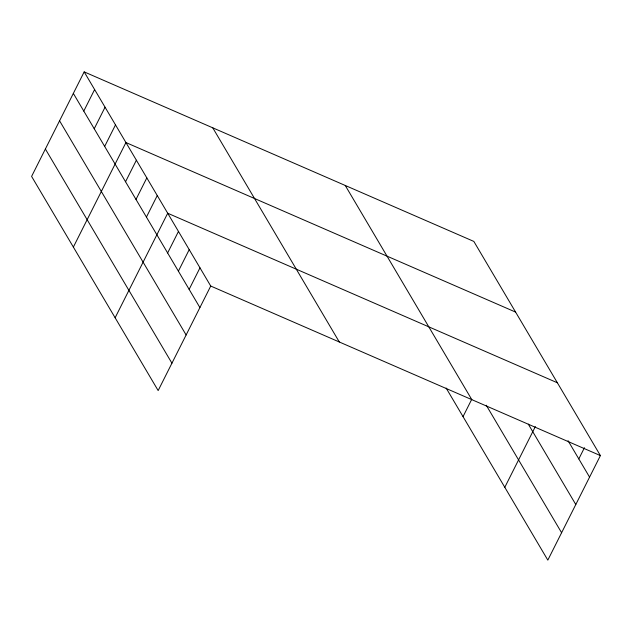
<?xml version="1.0" encoding="UTF-8"?>
<svg xmlns="http://www.w3.org/2000/svg" width="632" height="632" viewBox="0 0 632 632"><rect width="100%" height="100%" fill="white"/><g stroke="black" fill="none" stroke-linecap="round" stroke-linejoin="round"><path stroke-width="0.95" d="M84.174 71.874L31.6 176.407L158.158 390.576L210.733 286.043L84.174 71.874L473.842 241.424L600.4 455.593L547.826 560.126L446.129 388.024M83.787 111.074L94.618 89.546M94.223 128.746L105.054 107.211M104.667 146.411L115.498 124.883M73.367 247.08L125.934 142.548L515.609 312.097M125.547 181.755L136.378 160.22M135.991 199.42L146.822 177.892M146.434 217.092L157.257 195.557M115.127 317.762L167.701 213.229L557.369 382.779M167.63 252.966L178.461 231.43M178.39 271.168L189.213 249.64M189.142 289.377L199.973 267.842M463.035 416.63L471.646 399.511M504.794 487.312L535.351 426.561M578.809 458.927L584.442 447.725M210.733 286.043L600.4 455.593M568.057 440.717L589.569 477.128M528.289 424.127L575.792 504.518M486.253 405.231L561.603 532.737M345.254 185.468L471.812 399.645M212.763 127.822L339.321 341.999M73.344 93.41L199.902 307.579M59.566 120.799L186.124 334.968M45.378 149.018L171.936 363.187"/></g></svg>
